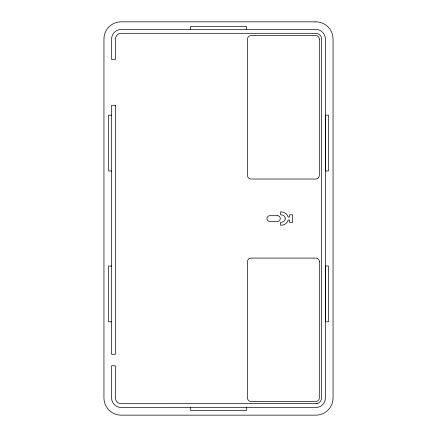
<?xml version="1.0" encoding="UTF-8"?>
<svg xmlns="http://www.w3.org/2000/svg" width="437" height="437" viewBox="0 0 437 437"><rect width="100%" height="100%" fill="white"/><g stroke="black" fill="none" stroke-linecap="round" stroke-linejoin="round"><path stroke-width="0.66" d="M316.617 403.646C319.42 403.356 321.632 400.762 321.599 397.965L321.599 39.035C321.665 35.971 318.928 33.239 315.869 33.305L121.131 33.305A5.73 5.73 0 0 0 115.401 39.035L115.401 59.459L111.582 59.459L111.582 39.035A9.548 9.548 0 0 1 121.131 29.487L315.869 29.487A9.548 9.548 0 0 1 325.418 39.035L325.418 397.965A9.548 9.548 0 0 1 315.869 407.513L121.131 407.513A9.548 9.548 0 0 1 111.582 397.965L111.582 365.753L115.401 365.753L115.401 397.965A5.73 5.73 0 0 0 121.131 403.695L316.972 403.679M111.582 115.21L108.529 115.21L108.529 170.96L111.582 170.96M111.582 266.04L108.529 266.04L108.529 321.79L111.582 321.79M246.375 29.487L246.375 26.433L190.625 26.433L190.625 29.487M246.375 407.513L246.375 410.567L190.625 410.567L190.625 407.513M319.305 261.528L319.294 398.058A3.436 3.436 0 0 1 315.858 401.494L250.985 401.494A3.436 3.436 0 0 1 247.544 398.058L247.533 261.528A3.436 3.436 0 0 1 250.969 258.092L315.869 258.092A3.436 3.436 0 0 1 319.305 261.528M319.305 39.04L319.294 175.576A3.436 3.436 0 0 1 315.858 179.012L250.985 179.012A3.436 3.436 0 0 1 247.544 175.576L247.533 39.04A3.436 3.436 0 0 1 250.969 35.605L315.869 35.605A3.436 3.436 0 0 1 319.305 39.04M325.418 266.04L325.418 321.79L328.471 321.79L328.471 266.04L325.418 266.04M325.418 115.21L325.418 170.96L328.471 170.96L328.471 115.21L325.418 115.21M285.279 218.549C285.301 220.98 282.826 222.471 280.592 222.302L280.592 225.279C283.903 225.372 287.42 223.433 288.152 220.03L289.551 220.03L289.551 222.302L292.604 222.302L292.604 214.791L289.551 214.791L289.551 217.069L288.152 217.069C287.42 213.666 283.903 211.721 280.592 211.819L280.592 214.796C282.826 214.627 285.301 216.118 285.279 218.549M315.869 21.85L121.131 21.85A17.185 17.185 0 0 0 103.946 39.035L103.946 397.965A17.185 17.185 0 0 0 121.131 415.15L315.869 415.15A17.185 17.185 0 0 0 333.054 397.965L333.054 39.035A17.185 17.185 0 0 0 315.869 21.85M115.401 105.279L111.582 105.279L111.582 354.298L115.401 354.298L115.401 105.279M277.429 215.703L269.793 215.703A2.862 2.862 0 0 0 266.931 218.566A2.862 2.862 0 0 0 269.793 221.428L277.429 221.428A2.862 2.862 0 0 0 280.292 218.566A2.862 2.862 0 0 0 277.429 215.703"/></g></svg>
